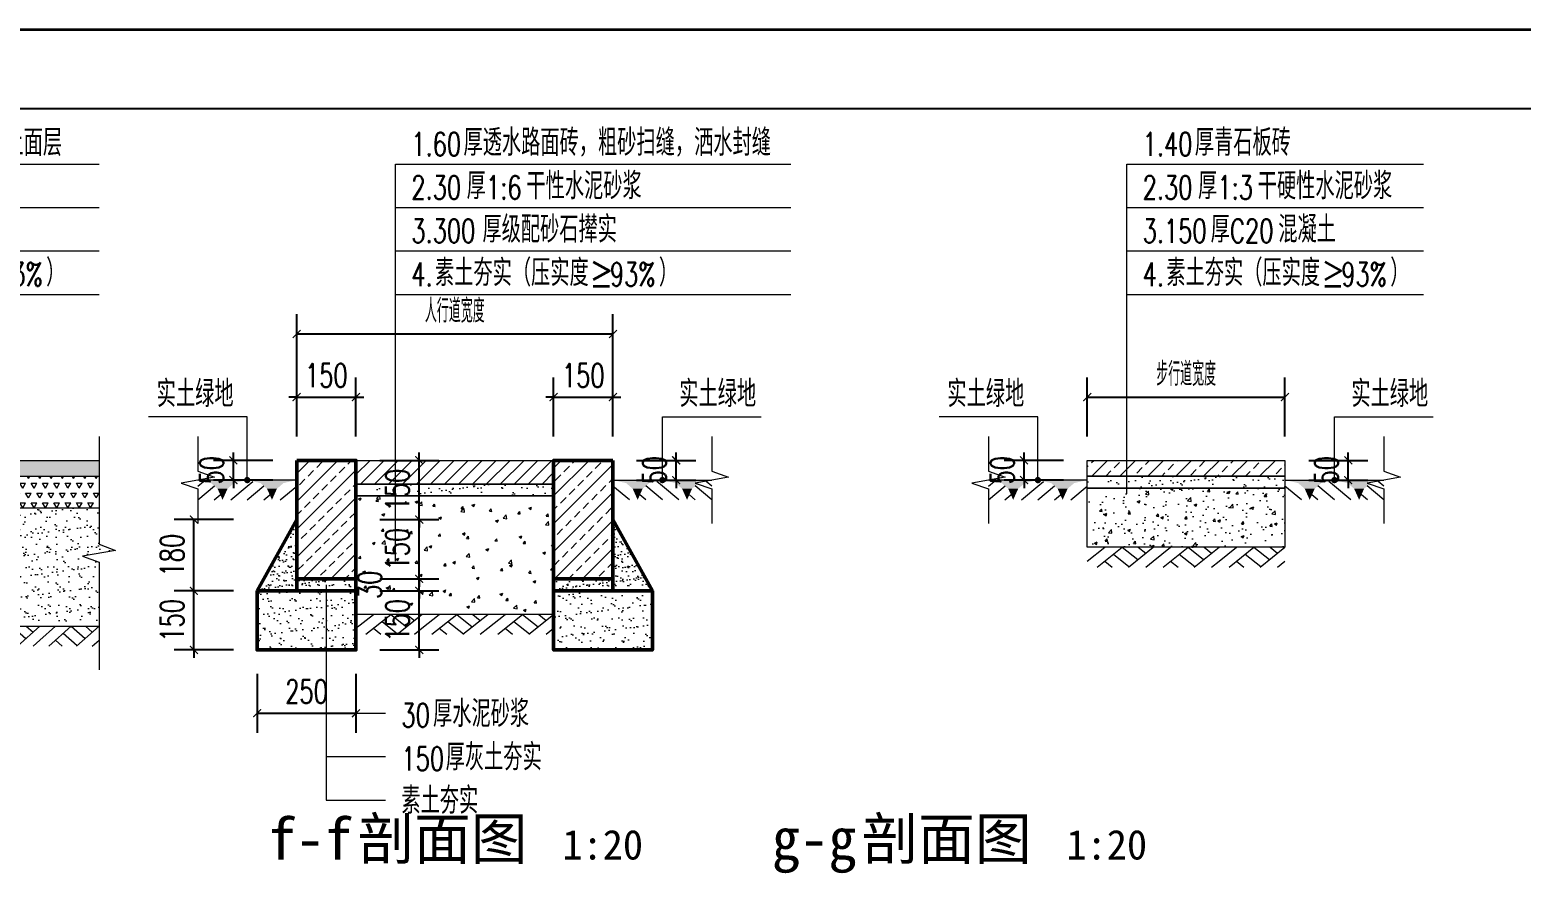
# Model space of a CAD drawing. Header units: millimetres. Extents: x 0 to 16820, y -11520 to 11880.
# Drawn here: x 11075 to 14847, y 9745 to 11880 of the extents above; entities that cross this region are included whole.
import ezdxf
from ezdxf.enums import TextEntityAlignment as Align

# ---------------------------------------------------------------- set-up
doc = ezdxf.new("R2010")
doc.units = ezdxf.units.MM
doc.header["$LTSCALE"] = 1000
for name, color, linetype, lineweight in [('A-ANNO-DIMS', 3, 'Continuous', 13), ('A-ANNO-IDEN-TEXT', 3, 'Continuous', 13), ('A-ANNO-SYMB', 4, 'Continuous', 13), ('A-ANNO-TEXT', 7, 'Continuous', 18), ('A-COLU', 6, 'Continuous', 50), ('A-COLU-PATT', 8, 'Continuous', 13)]:
    doc.layers.add(name, color=color, linetype=linetype, lineweight=lineweight)
doc.layers.add('图框层', color=7, linetype='Continuous')
doc.styles.add('_TCH_DIM', font='SIMPLEX', dxfattribs={"bigfont": 'GBCBIG'})
doc.styles.add('_TCH_DIM_T3', font='SIMPLEX', dxfattribs={"width": 0.705882, "bigfont": 'GBCBIG'})
doc.styles.add('宋体', font='', dxfattribs={"width": 0.8})
doc.styles.add('黑体', font='simhei.ttf')
doc.styles.get('宋体').set_extended_font_data('SimSun')
doc.dimstyles.new('_TCH_ARCH&&20', dxfattribs={"dimtxt": 59.5, "dimasz": 20, "dimexe": 50, "dimexo": 60, "dimgap": 25.25, "dimtad": 1, "dimdec": 0, "dimzin": 0, "dimdsep": 46, "dimtxsty": '_TCH_DIM_T3', "dimblk": 'ARCHTICK', "dimcen": 0.09, "dimclrt": 7, "dimazin": 2, "dimtfac": 1, "dimtdec": 0, "dimtix": 1, "dimtmove": 2, "dimatfit": 3, "dimfxl": 20, "dimtolj": 1, "dimtzin": 0, "dimarcsym": 0})
pattern_1 = [(37.5, (-80466.644, -4059.144), (-1.259867, 38.536475), [0, -30.4, 0, -34, 0, -32.5]), (7.5, (-80466.644, -4059.144), (35.395534, 56.44292), [0, -16.4, 0, -27.4, 0, -10.5]), (327.5, (-80491.244, -4059.144), (62.282837, 0.113181), [0, -10, 0, -36, 0, -47]), (317.5, (-80491.244, -4059.144), (60.122532, 17.55351), [0, -5, 0, -23.6, 0, -27])]
pattern_2 = [(37.5, (-80426.644, -4059.144), (-0.8000156, 24.470662), [0, -19.304, 0, -21.59, 0, -20.6375]), (7.5, (-80426.644, -4059.144), (22.476164, 35.841255), [0, -10.414, 0, -17.399, 0, -6.6675]), (327.5, (-80442.265, -4059.144), (39.5496185, 0.071859), [0, -6.35, 0, -22.86, 0, -29.845]), (317.5, (-80442.265, -4059.144), (38.177823, 11.146466), [0, -3.175, 0, -14.986, 0, -17.145])]
pattern_3 = [(45, (-80376.644, -3941.19), (-35.355353, 35.355353), []), (45, (-80359.257, -3959.144), (-35.355353, 35.355353), [19.73685, -11.2782])]

# ---------------------------------------------------------------- blocks, each defined once
blk = doc.blocks.new('_ArchTick')
at = {"color": 0, "linetype": 'ByBlock', "const_width": 0.15}
blk.add_lwpolyline([(-0.5, -0.5), (0.5, 0.5)], dxfattribs=at)
blk = doc.blocks.new('*D24')
at = {"layer": 'A-ANNO-DIMS', "color": 0, "lineweight": -2, "transparency": 16777216}
for p, q in [((11650, 10250.3), (11650, 10100.3)), ((11900, 10250.3), (11900, 10100.3)), ((11650, 10150.3), (11900, 10150.3))]:
    blk.add_line(p, q, dxfattribs=at)
at = {"layer": 'Defpoints', "color": 0, "transparency": 16777216}
for p in [(11650, 10310.3), (11900, 10310.3), (11900, 10150.3)]:
    blk.add_point(p, dxfattribs=at)
at = {"layer": 'A-ANNO-DIMS', "color": 0, "lineweight": -2, "transparency": 16777216, "xscale": 20, "yscale": 20, "zscale": 20, "rotation": 180}
blk.add_blockref('_ArchTick', (11650, 10150.3), dxfattribs=at)
at = {"layer": 'A-ANNO-DIMS', "color": 0, "lineweight": -2, "transparency": 16777216, "xscale": 20, "yscale": 20, "zscale": 20}
blk.add_blockref('_ArchTick', (11900, 10150.3), dxfattribs=at)
at = {"layer": 'A-ANNO-DIMS', "color": 7, "transparency": 16777216, "insert": (11775, 10205.3), "char_height": 59.5, "attachment_point": 5, "style": '_TCH_DIM_T3'}
blk.add_mtext('\\A1;250', dxfattribs=at)
blk = doc.blocks.new('*D25')
at = {"layer": 'A-ANNO-DIMS', "color": 0, "lineweight": -2, "transparency": 16777216}
for p, q in [((11590, 10460.3), (11440, 10460.3)), ((11490, 10460.3), (11490, 10480.3)), ((11490, 10310.3), (11490, 10460.3)), ((11590, 10310.3), (11440, 10310.3)), ((11490, 10310.3), (11490, 10290.3))]:
    blk.add_line(p, q, dxfattribs=at)
at = {"layer": 'Defpoints', "color": 0, "transparency": 16777216}
for p in [(11490, 10460.3), (11650, 10460.3), (11650, 10310.3)]:
    blk.add_point(p, dxfattribs=at)
at = {"layer": 'A-ANNO-DIMS', "color": 0, "lineweight": -2, "transparency": 16777216, "xscale": 20, "yscale": 20, "zscale": 20}
for p, rotation in [((11490, 10460.3), 270), ((11490, 10310.3), 90)]:
    blk.add_blockref('_ArchTick', p, dxfattribs=dict(at, rotation=rotation))
at = {"layer": 'A-ANNO-DIMS', "color": 7, "transparency": 16777216, "insert": (11435, 10385.3), "char_height": 59.5, "attachment_point": 5, "rotation": 90, "style": '_TCH_DIM_T3'}
blk.add_mtext('\\A1;150', dxfattribs=at)
blk = doc.blocks.new('*D26')
at = {"layer": 'A-ANNO-DIMS', "color": 0, "lineweight": -2, "transparency": 16777216}
for p, q in [((11590, 10640.3), (11440, 10640.3)), ((11490, 10460.3), (11490, 10640.3)), ((11590, 10460.3), (11440, 10460.3))]:
    blk.add_line(p, q, dxfattribs=at)
at = {"layer": 'Defpoints', "color": 0, "transparency": 16777216}
for p in [(11490, 10640.3), (11650, 10640.3), (11650, 10460.3)]:
    blk.add_point(p, dxfattribs=at)
at = {"layer": 'A-ANNO-DIMS', "color": 0, "lineweight": -2, "transparency": 16777216, "xscale": 20, "yscale": 20, "zscale": 20}
for p, rotation in [((11490, 10640.3), 90), ((11490, 10460.3), 270)]:
    blk.add_blockref('_ArchTick', p, dxfattribs=dict(at, rotation=rotation))
at = {"layer": 'A-ANNO-DIMS', "color": 7, "transparency": 16777216, "insert": (11435, 10550.3), "char_height": 59.5, "attachment_point": 5, "rotation": 90, "style": '_TCH_DIM_T3'}
blk.add_mtext('\\A1;180', dxfattribs=at)
blk = doc.blocks.new('*D27')
at = {"layer": 'A-ANNO-DIMS', "color": 0, "lineweight": -2, "transparency": 16777216}
for p, q in [((11960, 10790.3), (12110, 10790.3)), ((12060, 10790.3), (12060, 10810.3)), ((12060, 10640.3), (12060, 10790.3)), ((11960, 10640.3), (12110, 10640.3)), ((12060, 10640.3), (12060, 10620.3))]:
    blk.add_line(p, q, dxfattribs=at)
at = {"layer": 'Defpoints', "color": 0, "transparency": 16777216}
for p in [(11900, 10790.3), (12060, 10790.3), (11900, 10640.3)]:
    blk.add_point(p, dxfattribs=at)
at = {"layer": 'A-ANNO-DIMS', "color": 0, "lineweight": -2, "transparency": 16777216, "xscale": 20, "yscale": 20, "zscale": 20}
for p, rotation in [((12060, 10790.3), 270), ((12060, 10640.3), 90)]:
    blk.add_blockref('_ArchTick', p, dxfattribs=dict(at, rotation=rotation))
at = {"layer": 'A-ANNO-DIMS', "color": 7, "transparency": 16777216, "insert": (12005, 10715.3), "char_height": 59.5, "attachment_point": 5, "rotation": 90, "style": '_TCH_DIM_T3'}
blk.add_mtext('\\A1;150', dxfattribs=at)
blk = doc.blocks.new('*D28')
at = {"layer": 'A-ANNO-DIMS', "color": 0, "lineweight": -2, "transparency": 16777216}
for p, q in [((11960, 10640.3), (12110, 10640.3)), ((12060, 10640.3), (12060, 10660.3)), ((12060, 10490.3), (12060, 10640.3)), ((11960, 10490.3), (12110, 10490.3)), ((12060, 10490.3), (12060, 10470.3))]:
    blk.add_line(p, q, dxfattribs=at)
at = {"layer": 'Defpoints', "color": 0, "transparency": 16777216}
for p in [(11900, 10640.3), (12060, 10640.3), (11900, 10490.3)]:
    blk.add_point(p, dxfattribs=at)
at = {"layer": 'A-ANNO-DIMS', "color": 0, "lineweight": -2, "transparency": 16777216, "xscale": 20, "yscale": 20, "zscale": 20}
for p, rotation in [((12060, 10640.3), 270), ((12060, 10490.3), 90)]:
    blk.add_blockref('_ArchTick', p, dxfattribs=dict(at, rotation=rotation))
at = {"layer": 'A-ANNO-DIMS', "color": 7, "transparency": 16777216, "insert": (12005, 10565.3), "char_height": 59.5, "attachment_point": 5, "rotation": 90, "style": '_TCH_DIM_T3'}
blk.add_mtext('\\A1;150', dxfattribs=at)
blk = doc.blocks.new('*D29')
at = {"layer": 'A-ANNO-DIMS', "color": 0, "lineweight": -2, "transparency": 16777216}
for p, q in [((11960, 10490.3), (12110, 10490.3)), ((12060, 10490.3), (12060, 10510.3)), ((12060, 10460.3), (12060, 10490.3)), ((11960, 10460.3), (12110, 10460.3)), ((12060, 10460.3), (12060, 10440.3))]:
    blk.add_line(p, q, dxfattribs=at)
at = {"layer": 'Defpoints', "color": 0, "transparency": 16777216}
for p in [(11900, 10490.3), (12060, 10490.3), (11900, 10460.3)]:
    blk.add_point(p, dxfattribs=at)
at = {"layer": 'A-ANNO-DIMS', "color": 0, "lineweight": -2, "transparency": 16777216, "xscale": 20, "yscale": 20, "zscale": 20}
for p, rotation in [((12060, 10490.3), 270), ((12060, 10460.3), 90)]:
    blk.add_blockref('_ArchTick', p, dxfattribs=dict(at, rotation=rotation))
at = {"layer": 'A-ANNO-DIMS', "color": 7, "transparency": 16777216, "insert": (11935, 10475.3), "char_height": 59.5, "attachment_point": 5, "rotation": 90, "style": '_TCH_DIM_T3'}
blk.add_mtext('\\A1;30', dxfattribs=at)
blk = doc.blocks.new('*D30')
at = {"layer": 'A-ANNO-DIMS', "color": 0, "lineweight": -2, "transparency": 16777216}
for p, q in [((11960, 10460.3), (12110, 10460.3)), ((12060, 10460.3), (12060, 10480.3)), ((12060, 10310.3), (12060, 10460.3)), ((11960, 10310.3), (12110, 10310.3)), ((12060, 10310.3), (12060, 10290.3))]:
    blk.add_line(p, q, dxfattribs=at)
at = {"layer": 'Defpoints', "color": 0, "transparency": 16777216}
for p in [(11900, 10460.3), (12060, 10460.3), (11900, 10310.3)]:
    blk.add_point(p, dxfattribs=at)
at = {"layer": 'A-ANNO-DIMS', "color": 0, "lineweight": -2, "transparency": 16777216, "xscale": 20, "yscale": 20, "zscale": 20}
for p, rotation in [((12060, 10460.3), 270), ((12060, 10310.3), 90)]:
    blk.add_blockref('_ArchTick', p, dxfattribs=dict(at, rotation=rotation))
at = {"layer": 'A-ANNO-DIMS', "color": 7, "transparency": 16777216, "insert": (12005, 10385.3), "char_height": 59.5, "attachment_point": 5, "rotation": 90, "style": '_TCH_DIM_T3'}
blk.add_mtext('\\A1;150', dxfattribs=at)
blk = doc.blocks.new('*D62')
at = {"layer": 'A-ANNO-DIMS', "color": 0, "lineweight": -2, "transparency": 16777216}
for p, q in [((12400, 10850.3), (12400, 11000.3)), ((12550, 10850.3), (12550, 11000.3)), ((12400, 10950.3), (12380, 10950.3)), ((12400, 10950.3), (12550, 10950.3)), ((12550, 10950.3), (12570, 10950.3))]:
    blk.add_line(p, q, dxfattribs=at)
at = {"layer": 'Defpoints', "color": 0, "transparency": 16777216}
for p in [(12550, 10950.3), (12400, 10790.3), (12550, 10790.3)]:
    blk.add_point(p, dxfattribs=at)
at = {"layer": 'A-ANNO-DIMS', "color": 0, "lineweight": -2, "transparency": 16777216, "xscale": 20, "yscale": 20, "zscale": 20}
blk.add_blockref('_ArchTick', (12400, 10950.3), dxfattribs=at)
at = {"layer": 'A-ANNO-DIMS', "color": 0, "lineweight": -2, "transparency": 16777216, "xscale": 20, "yscale": 20, "zscale": 20, "rotation": 180}
blk.add_blockref('_ArchTick', (12550, 10950.3), dxfattribs=at)
at = {"layer": 'A-ANNO-DIMS', "color": 7, "transparency": 16777216, "insert": (12475, 11005.3), "char_height": 59.5, "attachment_point": 5, "style": '_TCH_DIM_T3'}
blk.add_mtext('\\A1;150', dxfattribs=at)
blk = doc.blocks.new('*D63')
at = {"layer": 'A-ANNO-DIMS', "color": 0, "lineweight": -2, "transparency": 16777216}
for p, q in [((11750, 10850.3), (11750, 11000.3)), ((11900, 10850.3), (11900, 11000.3)), ((11750, 10950.3), (11730, 10950.3)), ((11750, 10950.3), (11900, 10950.3)), ((11900, 10950.3), (11920, 10950.3))]:
    blk.add_line(p, q, dxfattribs=at)
at = {"layer": 'Defpoints', "color": 0, "transparency": 16777216}
for p in [(11900, 10950.3), (11750, 10790.3), (11900, 10790.3)]:
    blk.add_point(p, dxfattribs=at)
at = {"layer": 'A-ANNO-DIMS', "color": 0, "lineweight": -2, "transparency": 16777216, "xscale": 20, "yscale": 20, "zscale": 20}
blk.add_blockref('_ArchTick', (11750, 10950.3), dxfattribs=at)
at = {"layer": 'A-ANNO-DIMS', "color": 0, "lineweight": -2, "transparency": 16777216, "xscale": 20, "yscale": 20, "zscale": 20, "rotation": 180}
blk.add_blockref('_ArchTick', (11900, 10950.3), dxfattribs=at)
at = {"layer": 'A-ANNO-DIMS', "color": 7, "transparency": 16777216, "insert": (11825, 11005.3), "char_height": 59.5, "attachment_point": 5, "style": '_TCH_DIM_T3'}
blk.add_mtext('\\A1;150', dxfattribs=at)
blk = doc.blocks.new('JYHT-FRAME_NORMAL-7c40bc6b8ebf42d483e23fe8ae0242e0')
at = {"layer": '图框层', "color": 4, "lineweight": 35}
blk.add_line((841, 594), (0, 594), dxfattribs=at)
at = {"layer": '图框层', "color": 0, "linetype": 'Continuous'}
blk.add_line((831, 584), (25, 584), dxfattribs=at)
at = {"style": '宋体'}
blk.add_attdef('公章', text='', height=2.5, dxfattribs=at).set_placement((795.74, 211.72), align=Align.MIDDLE_CENTER)
at = {"layer": '图框层', "style": '宋体', "width": 0.8}
for tag, height, p in [('合作设计单位', 3, (796, 528)), ('节能章', 2.5, (795.74, 103.14))]:
    blk.add_attdef(tag, text='', height=height, dxfattribs=at).set_placement(p, align=Align.MIDDLE_CENTER)
at = {"layer": '图框层', "style": '宋体'}
for tag, p in [('接口确认章', (794.47, 491.41)), ('竣工图章', (794.47, 491.41)), ('造价咨询章', (795.43, 445.09)), ('出图章', (795.43, 445.09)), ('提交图纸章', (788.66, 395.82)), ('报审章', (788.66, 394.32)), ('规划报审章', (788.66, 338.77)), ('制图人', (793.5, 230.46)), ('设计人', (793.5, 223.48)), ('专业负责人', (793.5, 216.44)), ('设计主持人', (793.5, 209.46)), ('项目经理', (793.5, 202.45)), ('校对', (793.5, 195.46)), ('审核', (793.5, 188.46)), ('审定', (793.5, 181.44)), ('工程名称', (804.5, 72.96)), ('子项名称', (804.5, 58.96)), ('设计号', (787, 48.48)), ('专业', (822, 48.44)), ('图名', (804.5, 37.94)), ('图号', (804.5, 23.99)), ('阶段', (787, 13.46)), ('日期', (822, 13.45))]:
    blk.add_attdef(tag, text='', height=2.5, dxfattribs=at).set_placement(p, align=Align.MIDDLE_CENTER)
for tag, p in [('版号1', (769.51, 97.5)), ('版号1日期', (787.01, 97.5)), ('版号1内容', (804.46, 97.5)), ('版号1修改人', (822.01, 97.5)), ('版号2', (769.51, 90.5)), ('版号2日期', (787.01, 90.5)), ('版号2内容', (804.46, 90.5)), ('版号2修改人', (822.01, 90.5)), ('版号3', (769.51, 83.5)), ('版号3日期', (787.01, 83.5)), ('版号3内容', (804.46, 83.5)), ('版号3修改人', (822.01, 83.5))]:
    blk.add_attdef(tag, text='', height=2.5, dxfattribs=at).set_placement(p, align=Align.MIDDLE)
blk = doc.blocks.new('*D529')
at = {"layer": 'A-ANNO-DIMS', "color": 0, "lineweight": -2, "transparency": 16777216}
for p, q in [((11690, 10790.3), (11540, 10790.3)), ((11590, 10790.3), (11590, 10810.3)), ((11590, 10740.3), (11590, 10790.3)), ((11690, 10740.3), (11540, 10740.3)), ((11590, 10740.3), (11590, 10720.3))]:
    blk.add_line(p, q, dxfattribs=at)
at = {"layer": 'Defpoints', "color": 0, "transparency": 16777216}
for p in [(11590, 10790.3), (11750, 10790.3), (11750, 10740.3)]:
    blk.add_point(p, dxfattribs=at)
at = {"layer": 'A-ANNO-DIMS', "color": 0, "lineweight": -2, "transparency": 16777216, "xscale": 20, "yscale": 20, "zscale": 20}
for p, rotation in [((11590, 10790.3), 270), ((11590, 10740.3), 90)]:
    blk.add_blockref('_ArchTick', p, dxfattribs=dict(at, rotation=rotation))
at = {"layer": 'A-ANNO-DIMS', "color": 7, "transparency": 16777216, "insert": (11535, 10765.3), "char_height": 59.5, "attachment_point": 5, "rotation": 90, "style": '_TCH_DIM_T3'}
blk.add_mtext('\\A1;50', dxfattribs=at)
blk = doc.blocks.new('*D530')
at = {"layer": 'A-ANNO-DIMS', "color": 0, "lineweight": -2, "transparency": 16777216}
for p, q in [((12610, 10790.3), (12760, 10790.3)), ((12710, 10790.3), (12710, 10810.3)), ((12710, 10740.3), (12710, 10790.3)), ((12610, 10740.3), (12760, 10740.3)), ((12710, 10740.3), (12710, 10720.3))]:
    blk.add_line(p, q, dxfattribs=at)
at = {"layer": 'Defpoints', "color": 0, "transparency": 16777216}
for p in [(12550, 10790.3), (12710, 10790.3), (12550, 10740.3)]:
    blk.add_point(p, dxfattribs=at)
at = {"layer": 'A-ANNO-DIMS', "color": 0, "lineweight": -2, "transparency": 16777216, "xscale": 20, "yscale": 20, "zscale": 20}
for p, rotation in [((12710, 10790.3), 270), ((12710, 10740.3), 90)]:
    blk.add_blockref('_ArchTick', p, dxfattribs=dict(at, rotation=rotation))
at = {"layer": 'A-ANNO-DIMS', "color": 7, "transparency": 16777216, "insert": (12655, 10765.3), "char_height": 59.5, "attachment_point": 5, "rotation": 90, "style": '_TCH_DIM_T3'}
blk.add_mtext('\\A1;50', dxfattribs=at)
blk = doc.blocks.new('*D531')
at = {"layer": 'A-ANNO-DIMS', "color": 0, "lineweight": -2, "transparency": 16777216}
for p, q in [((14310, 10790.3), (14460, 10790.3)), ((14410, 10790.3), (14410, 10810.3)), ((14410, 10740.3), (14410, 10790.3)), ((14310, 10740.3), (14460, 10740.3)), ((14410, 10740.3), (14410, 10720.3))]:
    blk.add_line(p, q, dxfattribs=at)
at = {"layer": 'Defpoints', "color": 0, "transparency": 16777216}
for p in [(14250, 10790.3), (14410, 10790.3), (14250, 10740.3)]:
    blk.add_point(p, dxfattribs=at)
at = {"layer": 'A-ANNO-DIMS', "color": 0, "lineweight": -2, "transparency": 16777216, "xscale": 20, "yscale": 20, "zscale": 20}
for p, rotation in [((14410, 10790.3), 270), ((14410, 10740.3), 90)]:
    blk.add_blockref('_ArchTick', p, dxfattribs=dict(at, rotation=rotation))
at = {"layer": 'A-ANNO-DIMS', "color": 7, "transparency": 16777216, "insert": (14355, 10765.3), "char_height": 59.5, "attachment_point": 5, "rotation": 90, "style": '_TCH_DIM_T3'}
blk.add_mtext('\\A1;50', dxfattribs=at)
blk = doc.blocks.new('*D532')
at = {"layer": 'A-ANNO-DIMS', "color": 0, "lineweight": -2, "transparency": 16777216}
for p, q in [((13690, 10790.3), (13540, 10790.3)), ((13590, 10790.3), (13590, 10810.3)), ((13590, 10740.3), (13590, 10790.3)), ((13690, 10740.3), (13540, 10740.3)), ((13590, 10740.3), (13590, 10720.3))]:
    blk.add_line(p, q, dxfattribs=at)
at = {"layer": 'Defpoints', "color": 0, "transparency": 16777216}
for p in [(13590, 10790.3), (13750, 10790.3), (13750, 10740.3)]:
    blk.add_point(p, dxfattribs=at)
at = {"layer": 'A-ANNO-DIMS', "color": 0, "lineweight": -2, "transparency": 16777216, "xscale": 20, "yscale": 20, "zscale": 20}
for p, rotation in [((13590, 10790.3), 270), ((13590, 10740.3), 90)]:
    blk.add_blockref('_ArchTick', p, dxfattribs=dict(at, rotation=rotation))
at = {"layer": 'A-ANNO-DIMS', "color": 7, "transparency": 16777216, "insert": (13535, 10765.3), "char_height": 59.5, "attachment_point": 5, "rotation": 90, "style": '_TCH_DIM_T3'}
blk.add_mtext('\\A1;50', dxfattribs=at)
blk = doc.blocks.new('*D533')
at = {"layer": 'A-ANNO-DIMS', "color": 0, "lineweight": -2, "transparency": 16777216}
for p, q in [((13750, 10850.3), (13750, 11000.3)), ((14250, 10850.3), (14250, 11000.3)), ((13750, 10950.3), (14250, 10950.3))]:
    blk.add_line(p, q, dxfattribs=at)
at = {"layer": 'Defpoints', "color": 0, "transparency": 16777216}
for p in [(14250, 10950.3), (13750, 10790.3), (14250, 10790.3)]:
    blk.add_point(p, dxfattribs=at)
at = {"layer": 'A-ANNO-DIMS', "color": 0, "lineweight": -2, "transparency": 16777216, "xscale": 20, "yscale": 20, "zscale": 20, "rotation": 180}
blk.add_blockref('_ArchTick', (13750, 10950.3), dxfattribs=at)
at = {"layer": 'A-ANNO-DIMS', "color": 0, "lineweight": -2, "transparency": 16777216, "xscale": 20, "yscale": 20, "zscale": 20}
blk.add_blockref('_ArchTick', (14250, 10950.3), dxfattribs=at)
at = {"layer": 'A-ANNO-DIMS', "color": 7, "transparency": 16777216, "insert": (14000, 11008.3), "char_height": 59.5, "attachment_point": 5, "style": '_TCH_DIM_T3'}
blk.add_mtext('\\A1;步行道宽度', dxfattribs=at)
blk = doc.blocks.new('*D534')
at = {"layer": 'A-ANNO-DIMS', "color": 0, "lineweight": -2, "transparency": 16777216}
for p, q in [((11750, 10850.3), (11750, 11160.3)), ((12550, 10850.3), (12550, 11160.3)), ((11750, 11110.3), (12550, 11110.3))]:
    blk.add_line(p, q, dxfattribs=at)
at = {"layer": 'Defpoints', "color": 0, "transparency": 16777216}
for p in [(12550, 11110.3), (11750, 10790.3), (12550, 10790.3)]:
    blk.add_point(p, dxfattribs=at)
at = {"layer": 'A-ANNO-DIMS', "color": 0, "lineweight": -2, "transparency": 16777216, "xscale": 20, "yscale": 20, "zscale": 20, "rotation": 180}
blk.add_blockref('_ArchTick', (11750, 11110.3), dxfattribs=at)
at = {"layer": 'A-ANNO-DIMS', "color": 0, "lineweight": -2, "transparency": 16777216, "xscale": 20, "yscale": 20, "zscale": 20}
blk.add_blockref('_ArchTick', (12550, 11110.3), dxfattribs=at)
at = {"layer": 'A-ANNO-DIMS', "color": 7, "transparency": 16777216, "insert": (12150, 11168.3), "char_height": 59.5, "attachment_point": 5, "style": '_TCH_DIM_T3'}
blk.add_mtext('\\A1;人行道宽度', dxfattribs=at)
blk = doc.blocks.new('$LinePat$素土夯实')
at = {"color": 0}
for p, q in [((0, -210), (210, 0)), ((120, -300), (420, 0)), ((420, 0), (608, -188)), ((495, -300), (795, 0)), ((615, 0), (705, -90)), ((315, -105), (502, -293)), ((210, -210), (300, -300)), ((705, -300), (795, -210))]:
    blk.add_line(p, q, dxfattribs=at)
blk = doc.blocks.new('$LinePat$自然土壤')
at = {"color": 0}
for p, q in [((0, -90), (71, -19)), ((0, -300), (211, -89)), ((420, -300), (630, -90)), ((210, -300), (286, -224))]:
    blk.add_line(p, q, dxfattribs=at)
for points in [[(0, 0), (630, 0), (168, -45), (462, -45)], [(168, -45), (462, -45), (252, -132), (378, -132)], [(252, -132), (378, -132), (315, -300)]]:
    blk.add_solid(points, dxfattribs=at)

msp = doc.modelspace()

# ---------------------------------------------------------------- hatches: boundary and pattern name
at = {"layer": 'A-COLU-PATT'}
h = msp.add_hatch(dxfattribs=at)
h.set_pattern_fill('TRIANG', color=256, scale=5)
h.set_pattern_definition([(60, (10800.037, 10750.297), (-7.14375, 12.37334), [7.14375, -7.14375]), (120, (10800.037, 10750.297), (-14.2875, 1e-06), [7.14375, -7.14375]), (0, (10796.465, 10756.484), (7.14375, 12.37334), [7.14375, -7.14375])])
h.paths.add_polyline_path([(11250.03683, 10750.29745), (11250.03683, 10790.29745), (10350.03683, 10790.29745), (10350.03683, 10750.29745)])
h = msp.add_hatch(dxfattribs=at)
h.set_pattern_fill('天然石材', color=256, scale=10)
h.set_pattern_definition(pattern_3)
h.paths.add_polyline_path([(11750.03683, 10790.29745), (11900.03683, 10790.29745), (11900.03683, 10490.29745), (11750.03683, 10490.29745)])
h = msp.add_hatch(dxfattribs=at)
h.set_pattern_fill('普通砖', color=256, scale=10)
h.set_pattern_definition([(45, (-82026.644, -3941.192), (-17.6776766, 17.6776766), [])])
h.paths.add_polyline_path([(11900.03683, 10730.29745), (11900.03683, 10790.29745), (12400.03683, 10790.29745), (12400.03683, 10730.29745)])
h = msp.add_hatch(dxfattribs=at)
h.set_pattern_fill('天然石材', color=256, scale=10)
h.set_pattern_definition(pattern_3)
h.paths.add_polyline_path([(12550.03683, 10790.29745), (12400.03683, 10790.29745), (12400.03683, 10490.29745), (12550.03683, 10490.29745)])
h = msp.add_hatch(dxfattribs=at)
h.set_pattern_fill('天然石材', color=256, scale=10)
h.set_pattern_definition([(45, (-82176.644, -3941.19), (-35.355353, 35.355353), []), (45, (-82159.257, -3959.144), (-35.355353, 35.355353), [19.73685, -11.2782])])
h.paths.add_polyline_path([(13750.03683, 10750.29745), (13750.03683, 10790.29745), (14250.03683, 10790.29745), (14250.03683, 10750.29745)])
h = msp.add_hatch(dxfattribs=at)
h.set_pattern_fill('TRIANG', color=256, scale=10)
h.set_pattern_definition([(60, (10800.037, 10670.297), (-14.2875, 24.7467), [14.2875, -14.2875]), (120, (10800.037, 10670.297), (-28.575, 3e-06), [14.2875, -14.2875]), (0, (10792.893, 10682.67), (14.2875, 24.7467), [14.2875, -14.2875])])
h.paths.add_polyline_path([(11250.03683, 10670.29745), (11250.03683, 10750.29745), (10350.03683, 10750.29745), (10350.03683, 10670.29745)])
h = msp.add_hatch(dxfattribs=at)
h.set_pattern_fill('粉刷', color=256, scale=10)
h.set_pattern_definition([(37.5, (-82026.644, -3959.144), (-1.259867, 38.536475), [0, -30.4, 0, -34, 0, -32.5]), (7.5, (-82026.644, -3959.144), (35.395534, 56.44292), [0, -16.4, 0, -27.4, 0, -10.5]), (327.5, (-82051.244, -3959.144), (62.282837, 0.113181), [0, -10, 0, -36, 0, -47]), (317.5, (-82051.244, -3959.144), (60.122532, 17.55351), [0, -5, 0, -23.6, 0, -27])])
h.paths.add_polyline_path([(11900.03683, 10730.29745), (12400.03683, 10730.29745), (12400.03683, 10700.29745), (11900.03683, 10700.29745)])
h = msp.add_hatch(dxfattribs=at)
h.set_pattern_fill('粉刷', color=256, scale=10)
h.set_pattern_definition([(37.5, (-80176.644, -3939.144), (-1.259867, 38.536475), [0, -30.4, 0, -34, 0, -32.5]), (7.5, (-80176.644, -3939.144), (35.395534, 56.44292), [0, -16.4, 0, -27.4, 0, -10.5]), (327.5, (-80201.244, -3939.144), (62.282837, 0.113181), [0, -10, 0, -36, 0, -47]), (317.5, (-80201.244, -3939.144), (60.122532, 17.55351), [0, -5, 0, -23.6, 0, -27])])
h.paths.add_polyline_path([(13750.03683, 10750.29745), (14250.03683, 10750.29745), (14250.03683, 10720.29745), (13750.03683, 10720.29745)])
h = msp.add_hatch(dxfattribs=at)
h.set_pattern_fill('混凝土', color=256, scale=10)
h.set_pattern_definition([(50, (-82176.644, -3959.144), (71.72602, -6.275213), [7.5, -82.5]), (355, (-82176.644, -3959.14), (-13.875133, 75.219213), [6, -66]), (100.4514, (-82170.67, -3959.666), (57.85094, 68.943954), [6.37402, -70.11421]), (46.1842, (-82176.64, -3939.14), (106.724105, -16.5519), [11.25, -123.75]), (96.6356, (-82167.75, -3940.52), (93.46627, 97.41179), [9.56103, -105.1713]), (351.1842, (-82176.64, -3939.14), (93.4662, 97.41186), [9, -99]), (21, (-82166.644, -3944.144), (59.690705, -40.26189), [7.5, -82.5]), (326, (-82166.644, -3944.14), (24.331533, 72.515005), [6, -66]), (71.4514, (-82161.67, -3947.5), (84.022263, 32.25305), [6.37402, -70.11421]), (37.5, (-82176.644, -3959.144), (1.2159855, 33.2893854), [0, -65.2, 0, -67, 0, -66.25]), (7.5, (-82176.644, -3959.144), (26.306954, 39.441171), [0, -38.2, 0, -63.7, 0, -25.25]), (327.5, (-82198.944, -3959.144), (53.3822436, -2.255487), [0, -25, 0, -78, 0, -103.5]), (317.5, (-82208.944, -3959.144), (58.318617, 10.010498), [0, -32.5, 0, -51.8, 0, -73.5])])
h.paths.add_polyline_path([(13750.03683, 10720.29745), (14250.03683, 10720.29745), (14250.03683, 10570.29745), (13750.03683, 10570.29745)])
h = msp.add_hatch(dxfattribs=at)
h.set_pattern_fill('砂石碎砖', color=256, scale=10)
h.set_pattern_definition([(50, (-82026.644, -3959.144), (71.726018, -6.275213), [7.5, -82.5]), (355, (-82026.644, -3959.14), (-13.87513, 75.219213), [6, -66]), (100.4514, (-82020.67, -3959.666), (57.85094, 68.943954), [6.37402, -70.11421]), (46.1842, (-82026.64, -3939.14), (106.724104, -16.5519), [11.25, -123.75]), (96.6356, (-82017.75, -3940.52), (93.46627, 97.41179), [9.56103, -105.1713]), (351.1842, (-82026.64, -3939.14), (93.4662, 97.41186), [9, -99]), (21, (-82016.644, -3944.144), (59.690705, -40.26189), [7.5, -82.5]), (326, (-82016.644, -3944.14), (24.331534, 72.515004), [6, -66]), (71.4514, (-82011.67, -3947.5), (84.022263, 32.25305), [6.37402, -70.11421])])
h.paths.add_polyline_path([(11900.03683, 10700.29745), (12400.03683, 10700.29745), (12400.03683, 10400.29745), (11900.03683, 10400.29745)])
h = msp.add_hatch(dxfattribs=at)
h.set_pattern_fill('砂灰土', color=256, scale=10)
h.set_pattern_definition([(37.5, (10800.037, 10670.297), (-1.2599, 38.5365), [0, -30.4, 0, -34, 0, -32.5]), (7.5, (10800.037, 10670.3), (35.3955, 56.443), [0, -16.4, 0, -27.4, 0, -10.5]), (327.5, (10775.437, 10670.297), (62.2828, 0.1132), [0, -10, 0, -36, 0, -47]), (317.5, (10775.437, 10670.3), (60.1225, 17.5535), [0, -5, 0, -23.6, 0, -27])])
h.paths.add_polyline_path([(11250.03683, 10370.29745), (11250.03683, 10532.79745), (11208.03683, 10547.69923), (11292.03683, 10562.5107), (11250.03683, 10577.79745), (11250.03683, 10670.29745), (10350.03683, 10670.29745), (10350.03683, 10370.29745)])
h = msp.add_hatch(dxfattribs=at)
h.set_pattern_fill('碎沙', color=256, scale=10)
h.set_pattern_definition(pattern_2)
h.paths.add_polyline_path([(11750.03683, 10490.29745), (11750.03683, 10460.29745), (11900.03683, 10460.29745), (11900.03683, 10490.29745)])
h.paths.add_polyline_path([(11650.03683, 10460.29745), (11750.03683, 10460.29745), (11750.03683, 10640.29745)])
h = msp.add_hatch(dxfattribs=at)
h.set_pattern_fill('碎沙', color=256, scale=10)
h.set_pattern_definition(pattern_2)
h.paths.add_polyline_path([(12550.03683, 10490.29745), (12550.03683, 10460.29745), (12400.03683, 10460.29745), (12400.03683, 10490.29745)])
h.paths.add_polyline_path([(12650.03683, 10460.29745), (12550.03683, 10460.29745), (12550.03683, 10640.29745)])
h = msp.add_hatch(dxfattribs=at)
h.set_pattern_fill('砂灰土', color=256, scale=10)
h.set_pattern_definition(pattern_1)
h.paths.add_polyline_path([(11650.03683, 10460.29745), (11900.03683, 10460.29745), (11900.03683, 10310.29745), (11650.03683, 10310.29745)])
h = msp.add_hatch(dxfattribs=at)
h.set_pattern_fill('砂灰土', color=256, scale=10)
h.set_pattern_definition(pattern_1)
h.paths.add_polyline_path([(12650.03683, 10460.29745), (12400.03683, 10460.29745), (12400.03683, 10310.29745), (12650.03683, 10310.29745)])

# ---------------------------------------------------------------- linework, layer by layer
at = {"layer": 'A-ANNO-IDEN-TEXT'}
for p, q in [((11625.03683, 10900.29745), (11375.03683, 10900.29745)), ((11625.03683, 10740.29745), (11625.03683, 10900.29745)), ((12675.03683, 10740.29745), (12675.03683, 10900.29745)), ((12675.03683, 10900.29745), (12925.03683, 10900.29745)), ((13625.03683, 10900.29745), (13375.03683, 10900.29745)), ((13625.03683, 10740.29745), (13625.03683, 10900.29745)), ((14375.03683, 10740.29745), (14375.03683, 10900.29745)), ((14375.03683, 10900.29745), (14625.03683, 10900.29745))]:
    msp.add_line(p, q, dxfattribs=at)
at = {"layer": 'A-ANNO-IDEN-TEXT', "const_width": 8}
for points in [[(11625.03683, 10736.29745, 1), (11625.03683, 10744.29745, 1)], [(12675.03683, 10736.29745, 1), (12675.03683, 10744.29745, 1)], [(13625.03683, 10736.29745, 1), (13625.03683, 10744.29745, 1)], [(14375.03683, 10736.29745, 1), (14375.03683, 10744.29745, 1)]]:
    msp.add_lwpolyline(points, format="xyb", close=True, dxfattribs=at)
at = {"layer": 'A-ANNO-SYMB'}
for p, q in [((10450.03683, 11539.99745), (11250.03683, 11539.99745)), ((12000.03683, 11210.29745), (12000.03683, 11539.99745)), ((12000.03683, 11539.99745), (13000.03683, 11539.99745)), ((13850.03683, 11210.29745), (13850.03683, 11539.99745)), ((13850.03683, 11539.99745), (14600.03683, 11539.99745)), ((10450.03683, 11430.09745), (11250.03683, 11430.09745)), ((12000.03683, 11430.09745), (13000.03683, 11430.09745)), ((13850.03683, 11430.09745), (14600.03683, 11430.09745)), ((10450.03683, 11320.19745), (11250.03683, 11320.19745)), ((12000.03683, 11320.19745), (13000.03683, 11320.19745)), ((13850.03683, 11320.19745), (14600.03683, 11320.19745)), ((10450.03683, 11210.29745), (11250.03683, 11210.29745)), ((12000.03683, 10535.29745), (12000.03683, 11210.29745)), ((12000.03683, 11210.29745), (13000.03683, 11210.29745)), ((13850.03683, 10705.29745), (13850.03683, 11210.29745)), ((13850.03683, 11210.29745), (14600.03683, 11210.29745)), ((11825.03683, 10475.29745), (11825.03683, 10150.29745)), ((11825.03683, 10150.29745), (11975.03683, 10150.29745)), ((11825.03683, 10150.29745), (11825.03683, 9930.49745)), ((11825.03683, 10040.39745), (11975.03683, 10040.39745)), ((11825.03683, 9930.49745), (11975.03683, 9930.49745))]:
    msp.add_line(p, q, dxfattribs=at)
for points in [[(11250.03683, 10850.29745), (11250.03683, 10577.79745), (11292.03683, 10562.5107), (11208.03683, 10547.69923), (11250.03683, 10532.79745), (11250.03683, 10260.29745)], [(11500.03683, 10850.29745), (11500.03683, 10762.79745), (11542.03683, 10747.5107), (11458.03683, 10732.69923), (11500.03683, 10717.79745), (11500.03683, 10630.29745)], [(12800.03683, 10850.29745), (12800.03683, 10762.79745), (12842.03683, 10747.5107), (12758.03683, 10732.69923), (12800.03683, 10717.79745), (12800.03683, 10630.29745)], [(13500.03683, 10850.29745), (13500.03683, 10762.79745), (13542.03683, 10747.5107), (13458.03683, 10732.69923), (13500.03683, 10717.79745), (13500.03683, 10630.29745)], [(14500.03683, 10850.29745), (14500.03683, 10762.79745), (14542.03683, 10747.5107), (14458.03683, 10732.69923), (14500.03683, 10717.79745), (14500.03683, 10630.29745)]]:
    msp.add_lwpolyline(points, dxfattribs=at)
at = {"layer": 'A-COLU'}
for points in [[(11750.03683, 10790.29745), (11900.03683, 10790.29745), (11900.03683, 10490.29745), (11750.03683, 10490.29745)], [(12550.03683, 10790.29745), (12400.03683, 10790.29745), (12400.03683, 10490.29745), (12550.03683, 10490.29745)], [(11650.03683, 10460.29745), (11750.03683, 10460.29745), (11750.03683, 10640.29745)], [(12650.03683, 10460.29745), (12550.03683, 10460.29745), (12550.03683, 10640.29745)], [(11750.03683, 10490.29745), (11750.03683, 10460.29745), (11900.03683, 10460.29745), (11900.03683, 10490.29745)], [(12550.03683, 10490.29745), (12550.03683, 10460.29745), (12400.03683, 10460.29745), (12400.03683, 10490.29745)], [(11650.03683, 10460.29745), (11900.03683, 10460.29745), (11900.03683, 10310.29745), (11650.03683, 10310.29745)], [(12650.03683, 10460.29745), (12400.03683, 10460.29745), (12400.03683, 10310.29745), (12650.03683, 10310.29745)]]:
    msp.add_lwpolyline(points, close=True, dxfattribs=at)
at = {"layer": 'A-COLU-PATT'}
for points in [[(10350.03683, 10790.29745), (11250.03683, 10790.29745)], [(10350.03683, 10750.29745), (11250.03683, 10750.29745)], [(11750.03683, 10740.29745), (11500.03683, 10740.29745)], [(12550.03683, 10740.29745), (12800.03683, 10740.29745)], [(13750.03683, 10740.29745), (13500.03683, 10740.29745)], [(14250.03683, 10740.29745), (14500.03683, 10740.29745)], [(10350.03683, 10670.29745), (11250.03683, 10670.29745)], [(10350.03683, 10370.29745), (11250.03683, 10370.29745)]]:
    msp.add_lwpolyline(points, dxfattribs=at)
for points in [[(11900.03683, 10730.29745), (11900.03683, 10790.29745), (12400.03683, 10790.29745), (12400.03683, 10730.29745)], [(13750.03683, 10750.29745), (13750.03683, 10790.29745), (14250.03683, 10790.29745), (14250.03683, 10750.29745)], [(11900.03683, 10730.29745), (12400.03683, 10730.29745), (12400.03683, 10700.29745), (11900.03683, 10700.29745)], [(13750.03683, 10750.29745), (14250.03683, 10750.29745), (14250.03683, 10720.29745), (13750.03683, 10720.29745)], [(13750.03683, 10720.29745), (14250.03683, 10720.29745), (14250.03683, 10570.29745), (13750.03683, 10570.29745)], [(11900.03683, 10700.29745), (12400.03683, 10700.29745), (12400.03683, 10400.29745), (11900.03683, 10400.29745)]]:
    msp.add_lwpolyline(points, close=True, dxfattribs=at)

# ---------------------------------------------------------------- block references
at = {"xscale": 20, "yscale": 20, "zscale": 20}
msp.add_blockref('JYHT-FRAME_NORMAL-7c40bc6b8ebf42d483e23fe8ae0242e0', (0.03683, -0.00255), dxfattribs=at)
at = {"layer": 'A-COLU-PATT', "yscale": 0.1666666666666667, "zscale": 0.1666666666666667}
for name, p, xscale in [('$LinePat$自然土壤', (11500.03683, 10740.29745), 0.1984126984128359), ('$LinePat$自然土壤', (11625.03683, 10740.29745), 0.1984126984128359), ('$LinePat$自然土壤', (12675.03683, 10740.29745), -0.1984126984128359), ('$LinePat$自然土壤', (12800.03683, 10740.29745), -0.1984126984128359), ('$LinePat$自然土壤', (13500.03683, 10740.29745), 0.1984126984128359), ('$LinePat$自然土壤', (13625.03683, 10740.29745), 0.1984126984128359), ('$LinePat$自然土壤', (14375.03683, 10740.29745), -0.1984126984128359), ('$LinePat$自然土壤', (14500.03683, 10740.29745), -0.1984126984128359), ('$LinePat$素土夯实', (13750.03683, 10570.29745), 0.2096436058698032), ('$LinePat$素土夯实', (13916.70349, 10570.29745), 0.2096436058698032), ('$LinePat$素土夯实', (14083.37016, 10570.29745), 0.2096436058698032), ('$LinePat$素土夯实', (11900.03683, 10400.29745), 0.2096436058698032), ('$LinePat$素土夯实', (12066.70349, 10400.29745), 0.2096436058698032), ('$LinePat$素土夯实', (12233.37016, 10400.29745), 0.2096436058698032), ('$LinePat$素土夯实', (10950.03683, 10370.29745), 0.1886792452828229), ('$LinePat$素土夯实', (11100.03683, 10370.29745), 0.1886792452828229)]:
    msp.add_blockref(name, p, dxfattribs=dict(at, xscale=xscale))

# ---------------------------------------------------------------- texts
at = {"layer": 'A-ANNO-IDEN-TEXT', "color": 7, "style": '_TCH_DIM'}
for p in [(11396.03683, 10925.02085), (12717.86661, 10925.02085), (13396.03683, 10925.02085), (14417.86661, 10925.02085)]:
    msp.add_text('实土绿地', height=67.51773, dxfattribs=at).set_placement(p)
at = {"layer": 'A-ANNO-SYMB', "color": 7, "style": '_TCH_DIM'}
for s, height, p in [('厚中粒式沥青混凝土面层', 67.5177305, (10621.93683, 11560.99745)), ('厚透水路面砖，粗砂扫缝，洒水封缝', 67.5177305, (12171.93683, 11560.99745)), ('厚青石板砖', 67.51773, (14021.93683, 11560.99745)), ('厚', 67.51773, (12179.93683, 11451.09745)), ('干性水泥砂浆', 67.51773, (12331.08576, 11451.09745)), ('厚', 67.51773, (14029.93683, 11451.09745)), ('干硬性水泥砂浆', 67.51773, (14181.08576, 11451.09745)), ('厚级配砂石撵实', 67.51773, (12219.93683, 11341.19745)), ('厚', 67.51773, (14061.93683, 11341.19745)), ('混凝土', 67.51773, (14233.08576, 11341.19745)), ('）', 67.51773, (11116.27725, 11231.29745)), ('素土夯实（压实度≥', 67.51773, (12099.93683, 11231.29745)), ('）', 67.51773, (12666.27725, 11231.29745)), ('素土夯实（压实度≥', 67.51773, (13949.93683, 11231.29745)), ('）', 67.51773, (14516.27725, 11231.29745)), ('厚水泥砂浆', 67.51773, (12094.93683, 10115.29745)), ('厚灰土夯实', 67.51773, (12126.93683, 10005.39745)), ('素土夯实', 67.51773, (12014.93683, 9895.49745))]:
    msp.add_text(s, height=height, dxfattribs=at).set_placement(p)
at = {"layer": 'A-ANNO-SYMB', "color": 7, "style": '_TCH_DIM', "width": 0.705882}
for s, p in [('1.60', (12039.93683, 11560.99745)), ('1.40', (13889.93683, 11560.99745)), ('2.30', (12039.93683, 11451.09745)), ('1:6', (12229.08576, 11451.09745)), ('2.30', (13889.93683, 11451.09745)), ('1:3', (14079.08576, 11451.09745)), ('3.300', (12039.93683, 11341.19745)), ('3.150', (13889.93683, 11341.19745)), ('C20', (14111.08576, 11341.19745)), ('93%', (10992.27725, 11231.29745)), ('4.', (12039.93683, 11231.29745)), ('93%', (12542.27725, 11231.29745)), ('4.', (13889.93683, 11231.29745)), ('93%', (14392.27725, 11231.29745)), ('30', (12014.93683, 10115.29745)), ('150', (12014.93683, 10005.39745))]:
    msp.add_text(s, height=59.5, dxfattribs=at).set_placement(p)
at = {"layer": 'A-ANNO-TEXT', "color": 7, "style": '黑体'}
for s, height, p in [('f-f', 105.147679, (11676.89759, 9779.99745)), ('剖面图', 105.147679, (11903.73303, 9779.99745)), ('剖面图', 105.147679, (13178.73303, 9779.99745)), ('1:20', 75.105485, (12421.91025, 9779.99745)), ('g-g', 105.147679, (12951.89759, 9779.99745)), ('1:20', 75.105485, (13696.91025, 9779.99745))]:
    msp.add_text(s, height=height, dxfattribs=at).set_placement(p)

# ---------------------------------------------------------------- dimensions: what is measured, and where the dimension line sits
at = {"layer": 'A-ANNO-DIMS'}
for p1, p2, distance, text, picture, middle in [((11750.03683, 10790.29745), (12550.03683, 10790.29745), 320, '人行道宽度', '*D534', (12150.03683, 11168.25057)), ((13750.03683, 10790.29745), (14250.03683, 10790.29745), 160, '步行道宽度', '*D533', (14000.03683, 11008.25057))]:
    dim = msp.add_aligned_dim(p1=p1, p2=p2, distance=distance, text=text, dimstyle='_TCH_ARCH&&20', dxfattribs=at)
    dim.commit()
    dim.dimension.update_dxf_attribs({"geometry": picture, "text_midpoint": middle})
for p1, p2, distance, picture, middle in [((11750.03683, 10790.29745), (11900.03683, 10790.29745), 160, '*D63', (11825.03683, 11005.29745)), ((12400.03683, 10790.29745), (12550.03683, 10790.29745), 160, '*D62', (12475.03683, 11005.29745)), ((11750.03683, 10740.29745), (11750.03683, 10790.29745), 160, '*D529', (11535.03683, 10765.29745)), ((11900.03683, 10640.29745), (11900.03683, 10790.29745), -160, '*D27', (12005.03683, 10715.29745)), ((12550.03683, 10740.29745), (12550.03683, 10790.29745), -160, '*D530', (12655.03683, 10765.29745)), ((13750.03683, 10740.29745), (13750.03683, 10790.29745), 160, '*D532', (13535.03683, 10765.29745)), ((14250.03683, 10740.29745), (14250.03683, 10790.29745), -160, '*D531', (14355.03683, 10765.29745)), ((11650.03683, 10460.29745), (11650.03683, 10640.29745), 160, '*D26', (11435.03683, 10550.29745)), ((11900.03683, 10490.29745), (11900.03683, 10640.29745), -160, '*D28', (12005.03683, 10565.29745)), ((11650.03683, 10310.29745), (11650.03683, 10460.29745), 160, '*D25', (11435.03683, 10385.29745)), ((11900.03683, 10310.29745), (11900.03683, 10460.29745), -160, '*D30', (12005.03683, 10385.29745)), ((11650.03683, 10310.29745), (11900.03683, 10310.29745), -160, '*D24', (11775.03683, 10205.29745))]:
    dim = msp.add_aligned_dim(p1=p1, p2=p2, distance=distance, dimstyle='_TCH_ARCH&&20', dxfattribs=at)
    dim.commit()
    dim.dimension.update_dxf_attribs({"geometry": picture, "text_midpoint": middle})
dim = msp.add_linear_dim(base=(12060.03683, 10490.29745), p1=(11900.03683, 10460.29745), p2=(11900.03683, 10490.29745), angle=90, dimstyle='_TCH_ARCH&&20', dxfattribs=at)
dim.commit()
dim.dimension.update_dxf_attribs({"geometry": '*D29', "text_midpoint": (11935.03683, 10475.29745), "dimtype": 129})

doc.saveas('drawing.dxf')
